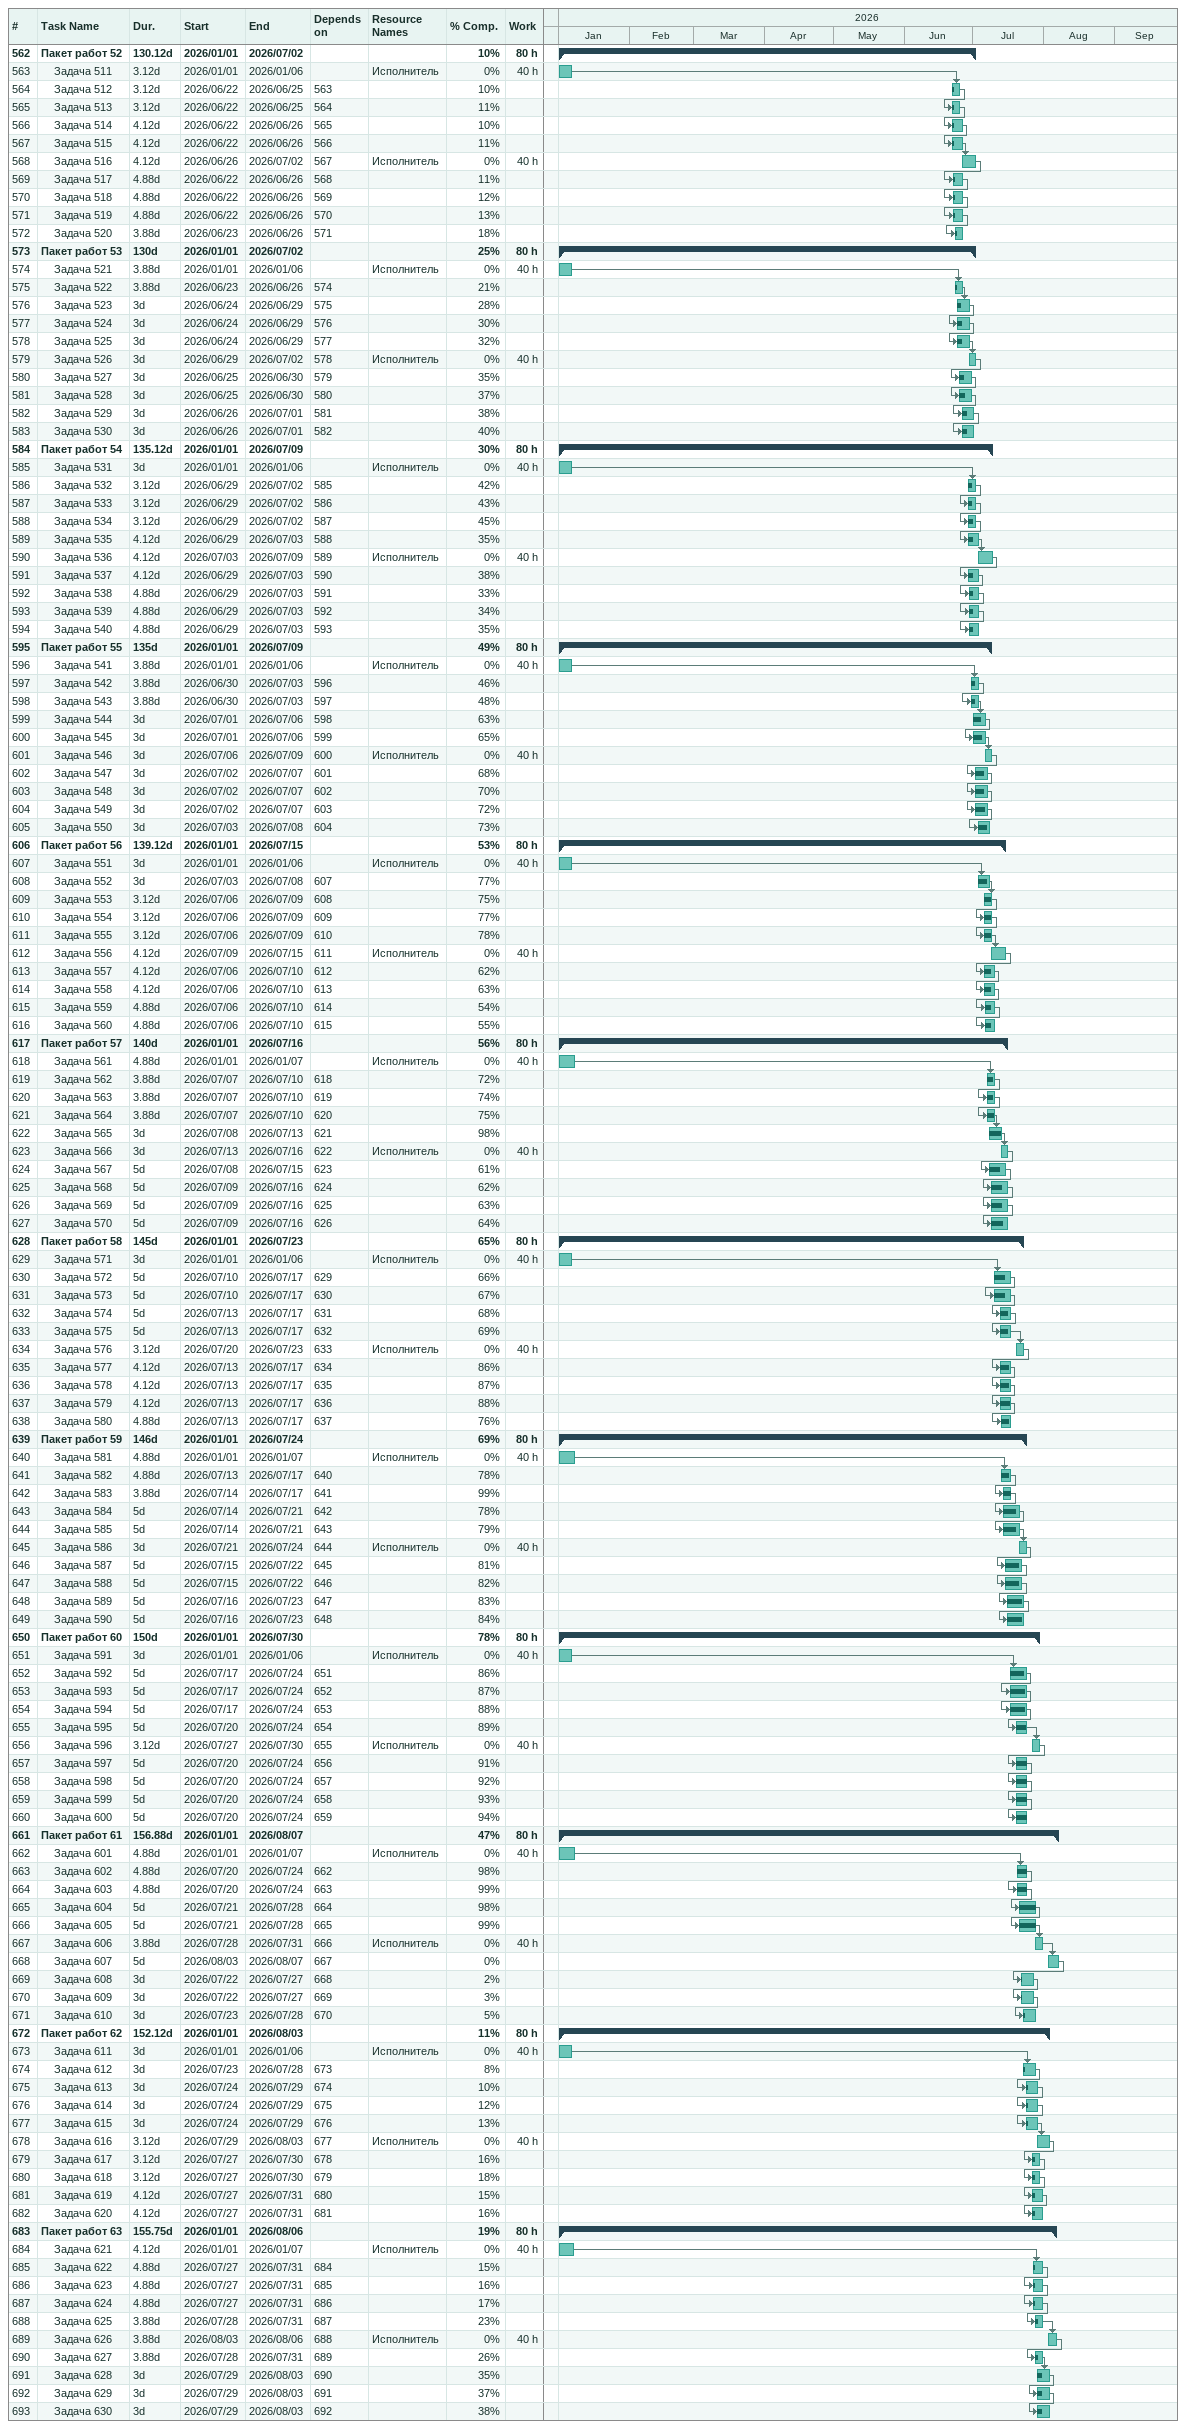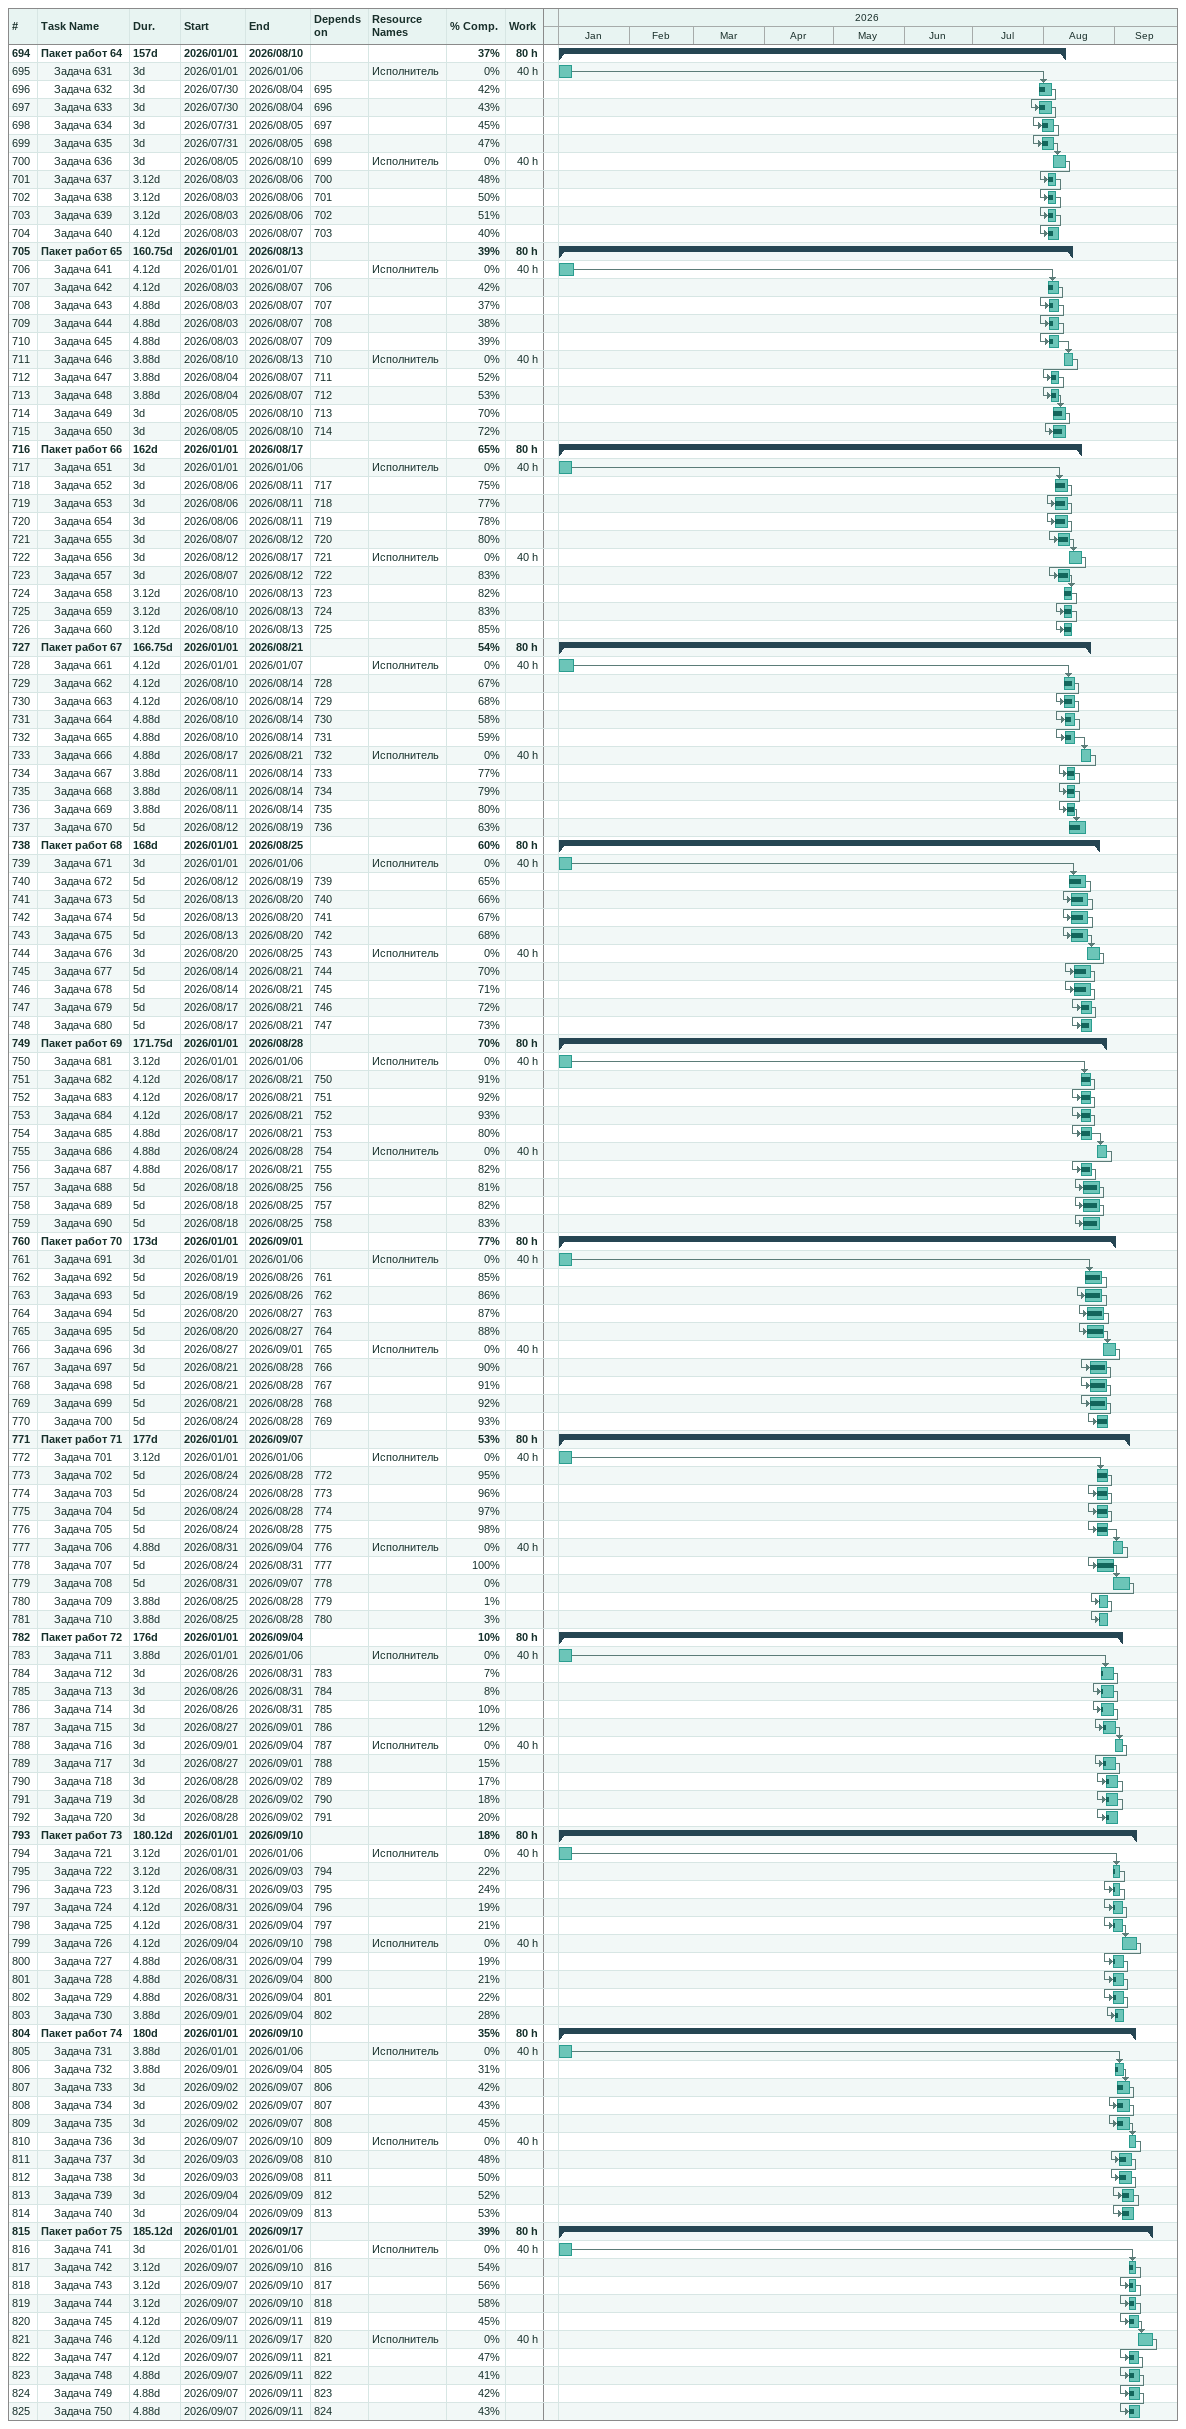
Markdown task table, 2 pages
| ID | Level | Task | Duration | Start | Finish | Predecessors | Resources | % complete | Work (h) |
|---|---|---|---|---|---|---|---|---|---|
| 562 | 1 | **Пакет работ 52** | 130.12d | 2026-01-01 | 2026-07-02 |  |  | 10 | 80 |
| 563 | 2 | Задача 511 | 3.12d | 2026-01-01 | 2026-01-06 |  | Исполнитель | 0 | 40 |
| 564 | 2 | Задача 512 | 3.12d | 2026-06-22 | 2026-06-25 | 563 |  | 10 |  |
| 565 | 2 | Задача 513 | 3.12d | 2026-06-22 | 2026-06-25 | 564 |  | 11 |  |
| 566 | 2 | Задача 514 | 4.12d | 2026-06-22 | 2026-06-26 | 565 |  | 10 |  |
| 567 | 2 | Задача 515 | 4.12d | 2026-06-22 | 2026-06-26 | 566 |  | 11 |  |
| 568 | 2 | Задача 516 | 4.12d | 2026-06-26 | 2026-07-02 | 567 | Исполнитель | 0 | 40 |
| 569 | 2 | Задача 517 | 4.88d | 2026-06-22 | 2026-06-26 | 568 |  | 11 |  |
| 570 | 2 | Задача 518 | 4.88d | 2026-06-22 | 2026-06-26 | 569 |  | 12 |  |
| 571 | 2 | Задача 519 | 4.88d | 2026-06-22 | 2026-06-26 | 570 |  | 13 |  |
| 572 | 2 | Задача 520 | 3.88d | 2026-06-23 | 2026-06-26 | 571 |  | 18 |  |
| 573 | 1 | **Пакет работ 53** | 130d | 2026-01-01 | 2026-07-02 |  |  | 25 | 80 |
| 574 | 2 | Задача 521 | 3.88d | 2026-01-01 | 2026-01-06 |  | Исполнитель | 0 | 40 |
| 575 | 2 | Задача 522 | 3.88d | 2026-06-23 | 2026-06-26 | 574 |  | 21 |  |
| 576 | 2 | Задача 523 | 3d | 2026-06-24 | 2026-06-29 | 575 |  | 28 |  |
| 577 | 2 | Задача 524 | 3d | 2026-06-24 | 2026-06-29 | 576 |  | 30 |  |
| 578 | 2 | Задача 525 | 3d | 2026-06-24 | 2026-06-29 | 577 |  | 32 |  |
| 579 | 2 | Задача 526 | 3d | 2026-06-29 | 2026-07-02 | 578 | Исполнитель | 0 | 40 |
| 580 | 2 | Задача 527 | 3d | 2026-06-25 | 2026-06-30 | 579 |  | 35 |  |
| 581 | 2 | Задача 528 | 3d | 2026-06-25 | 2026-06-30 | 580 |  | 37 |  |
| 582 | 2 | Задача 529 | 3d | 2026-06-26 | 2026-07-01 | 581 |  | 38 |  |
| 583 | 2 | Задача 530 | 3d | 2026-06-26 | 2026-07-01 | 582 |  | 40 |  |
| 584 | 1 | **Пакет работ 54** | 135.12d | 2026-01-01 | 2026-07-09 |  |  | 30 | 80 |
| 585 | 2 | Задача 531 | 3d | 2026-01-01 | 2026-01-06 |  | Исполнитель | 0 | 40 |
| 586 | 2 | Задача 532 | 3.12d | 2026-06-29 | 2026-07-02 | 585 |  | 42 |  |
| 587 | 2 | Задача 533 | 3.12d | 2026-06-29 | 2026-07-02 | 586 |  | 43 |  |
| 588 | 2 | Задача 534 | 3.12d | 2026-06-29 | 2026-07-02 | 587 |  | 45 |  |
| 589 | 2 | Задача 535 | 4.12d | 2026-06-29 | 2026-07-03 | 588 |  | 35 |  |
| 590 | 2 | Задача 536 | 4.12d | 2026-07-03 | 2026-07-09 | 589 | Исполнитель | 0 | 40 |
| 591 | 2 | Задача 537 | 4.12d | 2026-06-29 | 2026-07-03 | 590 |  | 38 |  |
| 592 | 2 | Задача 538 | 4.88d | 2026-06-29 | 2026-07-03 | 591 |  | 33 |  |
| 593 | 2 | Задача 539 | 4.88d | 2026-06-29 | 2026-07-03 | 592 |  | 34 |  |
| 594 | 2 | Задача 540 | 4.88d | 2026-06-29 | 2026-07-03 | 593 |  | 35 |  |
| 595 | 1 | **Пакет работ 55** | 135d | 2026-01-01 | 2026-07-09 |  |  | 49 | 80 |
| 596 | 2 | Задача 541 | 3.88d | 2026-01-01 | 2026-01-06 |  | Исполнитель | 0 | 40 |
| 597 | 2 | Задача 542 | 3.88d | 2026-06-30 | 2026-07-03 | 596 |  | 46 |  |
| 598 | 2 | Задача 543 | 3.88d | 2026-06-30 | 2026-07-03 | 597 |  | 48 |  |
| 599 | 2 | Задача 544 | 3d | 2026-07-01 | 2026-07-06 | 598 |  | 63 |  |
| 600 | 2 | Задача 545 | 3d | 2026-07-01 | 2026-07-06 | 599 |  | 65 |  |
| 601 | 2 | Задача 546 | 3d | 2026-07-06 | 2026-07-09 | 600 | Исполнитель | 0 | 40 |
| 602 | 2 | Задача 547 | 3d | 2026-07-02 | 2026-07-07 | 601 |  | 68 |  |
| 603 | 2 | Задача 548 | 3d | 2026-07-02 | 2026-07-07 | 602 |  | 70 |  |
| 604 | 2 | Задача 549 | 3d | 2026-07-02 | 2026-07-07 | 603 |  | 72 |  |
| 605 | 2 | Задача 550 | 3d | 2026-07-03 | 2026-07-08 | 604 |  | 73 |  |
| 606 | 1 | **Пакет работ 56** | 139.12d | 2026-01-01 | 2026-07-15 |  |  | 53 | 80 |
| 607 | 2 | Задача 551 | 3d | 2026-01-01 | 2026-01-06 |  | Исполнитель | 0 | 40 |
| 608 | 2 | Задача 552 | 3d | 2026-07-03 | 2026-07-08 | 607 |  | 77 |  |
| 609 | 2 | Задача 553 | 3.12d | 2026-07-06 | 2026-07-09 | 608 |  | 75 |  |
| 610 | 2 | Задача 554 | 3.12d | 2026-07-06 | 2026-07-09 | 609 |  | 77 |  |
| 611 | 2 | Задача 555 | 3.12d | 2026-07-06 | 2026-07-09 | 610 |  | 78 |  |
| 612 | 2 | Задача 556 | 4.12d | 2026-07-09 | 2026-07-15 | 611 | Исполнитель | 0 | 40 |
| 613 | 2 | Задача 557 | 4.12d | 2026-07-06 | 2026-07-10 | 612 |  | 62 |  |
| 614 | 2 | Задача 558 | 4.12d | 2026-07-06 | 2026-07-10 | 613 |  | 63 |  |
| 615 | 2 | Задача 559 | 4.88d | 2026-07-06 | 2026-07-10 | 614 |  | 54 |  |
| 616 | 2 | Задача 560 | 4.88d | 2026-07-06 | 2026-07-10 | 615 |  | 55 |  |
| 617 | 1 | **Пакет работ 57** | 140d | 2026-01-01 | 2026-07-16 |  |  | 56 | 80 |
| 618 | 2 | Задача 561 | 4.88d | 2026-01-01 | 2026-01-07 |  | Исполнитель | 0 | 40 |
| 619 | 2 | Задача 562 | 3.88d | 2026-07-07 | 2026-07-10 | 618 |  | 72 |  |
| 620 | 2 | Задача 563 | 3.88d | 2026-07-07 | 2026-07-10 | 619 |  | 74 |  |
| 621 | 2 | Задача 564 | 3.88d | 2026-07-07 | 2026-07-10 | 620 |  | 75 |  |
| 622 | 2 | Задача 565 | 3d | 2026-07-08 | 2026-07-13 | 621 |  | 98 |  |
| 623 | 2 | Задача 566 | 3d | 2026-07-13 | 2026-07-16 | 622 | Исполнитель | 0 | 40 |
| 624 | 2 | Задача 567 | 5d | 2026-07-08 | 2026-07-15 | 623 |  | 61 |  |
| 625 | 2 | Задача 568 | 5d | 2026-07-09 | 2026-07-16 | 624 |  | 62 |  |
| 626 | 2 | Задача 569 | 5d | 2026-07-09 | 2026-07-16 | 625 |  | 63 |  |
| 627 | 2 | Задача 570 | 5d | 2026-07-09 | 2026-07-16 | 626 |  | 64 |  |
| 628 | 1 | **Пакет работ 58** | 145d | 2026-01-01 | 2026-07-23 |  |  | 65 | 80 |
| 629 | 2 | Задача 571 | 3d | 2026-01-01 | 2026-01-06 |  | Исполнитель | 0 | 40 |
| 630 | 2 | Задача 572 | 5d | 2026-07-10 | 2026-07-17 | 629 |  | 66 |  |
| 631 | 2 | Задача 573 | 5d | 2026-07-10 | 2026-07-17 | 630 |  | 67 |  |
| 632 | 2 | Задача 574 | 5d | 2026-07-13 | 2026-07-17 | 631 |  | 68 |  |
| 633 | 2 | Задача 575 | 5d | 2026-07-13 | 2026-07-17 | 632 |  | 69 |  |
| 634 | 2 | Задача 576 | 3.12d | 2026-07-20 | 2026-07-23 | 633 | Исполнитель | 0 | 40 |
| 635 | 2 | Задача 577 | 4.12d | 2026-07-13 | 2026-07-17 | 634 |  | 86 |  |
| 636 | 2 | Задача 578 | 4.12d | 2026-07-13 | 2026-07-17 | 635 |  | 87 |  |
| 637 | 2 | Задача 579 | 4.12d | 2026-07-13 | 2026-07-17 | 636 |  | 88 |  |
| 638 | 2 | Задача 580 | 4.88d | 2026-07-13 | 2026-07-17 | 637 |  | 76 |  |
| 639 | 1 | **Пакет работ 59** | 146d | 2026-01-01 | 2026-07-24 |  |  | 69 | 80 |
| 640 | 2 | Задача 581 | 4.88d | 2026-01-01 | 2026-01-07 |  | Исполнитель | 0 | 40 |
| 641 | 2 | Задача 582 | 4.88d | 2026-07-13 | 2026-07-17 | 640 |  | 78 |  |
| 642 | 2 | Задача 583 | 3.88d | 2026-07-14 | 2026-07-17 | 641 |  | 99 |  |
| 643 | 2 | Задача 584 | 5d | 2026-07-14 | 2026-07-21 | 642 |  | 78 |  |
| 644 | 2 | Задача 585 | 5d | 2026-07-14 | 2026-07-21 | 643 |  | 79 |  |
| 645 | 2 | Задача 586 | 3d | 2026-07-21 | 2026-07-24 | 644 | Исполнитель | 0 | 40 |
| 646 | 2 | Задача 587 | 5d | 2026-07-15 | 2026-07-22 | 645 |  | 81 |  |
| 647 | 2 | Задача 588 | 5d | 2026-07-15 | 2026-07-22 | 646 |  | 82 |  |
| 648 | 2 | Задача 589 | 5d | 2026-07-16 | 2026-07-23 | 647 |  | 83 |  |
| 649 | 2 | Задача 590 | 5d | 2026-07-16 | 2026-07-23 | 648 |  | 84 |  |
| 650 | 1 | **Пакет работ 60** | 150d | 2026-01-01 | 2026-07-30 |  |  | 78 | 80 |
| 651 | 2 | Задача 591 | 3d | 2026-01-01 | 2026-01-06 |  | Исполнитель | 0 | 40 |
| 652 | 2 | Задача 592 | 5d | 2026-07-17 | 2026-07-24 | 651 |  | 86 |  |
| 653 | 2 | Задача 593 | 5d | 2026-07-17 | 2026-07-24 | 652 |  | 87 |  |
| 654 | 2 | Задача 594 | 5d | 2026-07-17 | 2026-07-24 | 653 |  | 88 |  |
| 655 | 2 | Задача 595 | 5d | 2026-07-20 | 2026-07-24 | 654 |  | 89 |  |
| 656 | 2 | Задача 596 | 3.12d | 2026-07-27 | 2026-07-30 | 655 | Исполнитель | 0 | 40 |
| 657 | 2 | Задача 597 | 5d | 2026-07-20 | 2026-07-24 | 656 |  | 91 |  |
| 658 | 2 | Задача 598 | 5d | 2026-07-20 | 2026-07-24 | 657 |  | 92 |  |
| 659 | 2 | Задача 599 | 5d | 2026-07-20 | 2026-07-24 | 658 |  | 93 |  |
| 660 | 2 | Задача 600 | 5d | 2026-07-20 | 2026-07-24 | 659 |  | 94 |  |
| 661 | 1 | **Пакет работ 61** | 156.88d | 2026-01-01 | 2026-08-07 |  |  | 47 | 80 |
| 662 | 2 | Задача 601 | 4.88d | 2026-01-01 | 2026-01-07 |  | Исполнитель | 0 | 40 |
| 663 | 2 | Задача 602 | 4.88d | 2026-07-20 | 2026-07-24 | 662 |  | 98 |  |
| 664 | 2 | Задача 603 | 4.88d | 2026-07-20 | 2026-07-24 | 663 |  | 99 |  |
| 665 | 2 | Задача 604 | 5d | 2026-07-21 | 2026-07-28 | 664 |  | 98 |  |
| 666 | 2 | Задача 605 | 5d | 2026-07-21 | 2026-07-28 | 665 |  | 99 |  |
| 667 | 2 | Задача 606 | 3.88d | 2026-07-28 | 2026-07-31 | 666 | Исполнитель | 0 | 40 |
| 668 | 2 | Задача 607 | 5d | 2026-08-03 | 2026-08-07 | 667 |  | 0 |  |
| 669 | 2 | Задача 608 | 3d | 2026-07-22 | 2026-07-27 | 668 |  | 2 |  |
| 670 | 2 | Задача 609 | 3d | 2026-07-22 | 2026-07-27 | 669 |  | 3 |  |
| 671 | 2 | Задача 610 | 3d | 2026-07-23 | 2026-07-28 | 670 |  | 5 |  |
| 672 | 1 | **Пакет работ 62** | 152.12d | 2026-01-01 | 2026-08-03 |  |  | 11 | 80 |
| 673 | 2 | Задача 611 | 3d | 2026-01-01 | 2026-01-06 |  | Исполнитель | 0 | 40 |
| 674 | 2 | Задача 612 | 3d | 2026-07-23 | 2026-07-28 | 673 |  | 8 |  |
| 675 | 2 | Задача 613 | 3d | 2026-07-24 | 2026-07-29 | 674 |  | 10 |  |
| 676 | 2 | Задача 614 | 3d | 2026-07-24 | 2026-07-29 | 675 |  | 12 |  |
| 677 | 2 | Задача 615 | 3d | 2026-07-24 | 2026-07-29 | 676 |  | 13 |  |
| 678 | 2 | Задача 616 | 3.12d | 2026-07-29 | 2026-08-03 | 677 | Исполнитель | 0 | 40 |
| 679 | 2 | Задача 617 | 3.12d | 2026-07-27 | 2026-07-30 | 678 |  | 16 |  |
| 680 | 2 | Задача 618 | 3.12d | 2026-07-27 | 2026-07-30 | 679 |  | 18 |  |
| 681 | 2 | Задача 619 | 4.12d | 2026-07-27 | 2026-07-31 | 680 |  | 15 |  |
| 682 | 2 | Задача 620 | 4.12d | 2026-07-27 | 2026-07-31 | 681 |  | 16 |  |
| 683 | 1 | **Пакет работ 63** | 155.75d | 2026-01-01 | 2026-08-06 |  |  | 19 | 80 |
| 684 | 2 | Задача 621 | 4.12d | 2026-01-01 | 2026-01-07 |  | Исполнитель | 0 | 40 |
| 685 | 2 | Задача 622 | 4.88d | 2026-07-27 | 2026-07-31 | 684 |  | 15 |  |
| 686 | 2 | Задача 623 | 4.88d | 2026-07-27 | 2026-07-31 | 685 |  | 16 |  |
| 687 | 2 | Задача 624 | 4.88d | 2026-07-27 | 2026-07-31 | 686 |  | 17 |  |
| 688 | 2 | Задача 625 | 3.88d | 2026-07-28 | 2026-07-31 | 687 |  | 23 |  |
| 689 | 2 | Задача 626 | 3.88d | 2026-08-03 | 2026-08-06 | 688 | Исполнитель | 0 | 40 |
| 690 | 2 | Задача 627 | 3.88d | 2026-07-28 | 2026-07-31 | 689 |  | 26 |  |
| 691 | 2 | Задача 628 | 3d | 2026-07-29 | 2026-08-03 | 690 |  | 35 |  |
| 692 | 2 | Задача 629 | 3d | 2026-07-29 | 2026-08-03 | 691 |  | 37 |  |
| 693 | 2 | Задача 630 | 3d | 2026-07-29 | 2026-08-03 | 692 |  | 38 |  |
| 694 | 1 | **Пакет работ 64** | 157d | 2026-01-01 | 2026-08-10 |  |  | 37 | 80 |
| 695 | 2 | Задача 631 | 3d | 2026-01-01 | 2026-01-06 |  | Исполнитель | 0 | 40 |
| 696 | 2 | Задача 632 | 3d | 2026-07-30 | 2026-08-04 | 695 |  | 42 |  |
| 697 | 2 | Задача 633 | 3d | 2026-07-30 | 2026-08-04 | 696 |  | 43 |  |
| 698 | 2 | Задача 634 | 3d | 2026-07-31 | 2026-08-05 | 697 |  | 45 |  |
| 699 | 2 | Задача 635 | 3d | 2026-07-31 | 2026-08-05 | 698 |  | 47 |  |
| 700 | 2 | Задача 636 | 3d | 2026-08-05 | 2026-08-10 | 699 | Исполнитель | 0 | 40 |
| 701 | 2 | Задача 637 | 3.12d | 2026-08-03 | 2026-08-06 | 700 |  | 48 |  |
| 702 | 2 | Задача 638 | 3.12d | 2026-08-03 | 2026-08-06 | 701 |  | 50 |  |
| 703 | 2 | Задача 639 | 3.12d | 2026-08-03 | 2026-08-06 | 702 |  | 51 |  |
| 704 | 2 | Задача 640 | 4.12d | 2026-08-03 | 2026-08-07 | 703 |  | 40 |  |
| 705 | 1 | **Пакет работ 65** | 160.75d | 2026-01-01 | 2026-08-13 |  |  | 39 | 80 |
| 706 | 2 | Задача 641 | 4.12d | 2026-01-01 | 2026-01-07 |  | Исполнитель | 0 | 40 |
| 707 | 2 | Задача 642 | 4.12d | 2026-08-03 | 2026-08-07 | 706 |  | 42 |  |
| 708 | 2 | Задача 643 | 4.88d | 2026-08-03 | 2026-08-07 | 707 |  | 37 |  |
| 709 | 2 | Задача 644 | 4.88d | 2026-08-03 | 2026-08-07 | 708 |  | 38 |  |
| 710 | 2 | Задача 645 | 4.88d | 2026-08-03 | 2026-08-07 | 709 |  | 39 |  |
| 711 | 2 | Задача 646 | 3.88d | 2026-08-10 | 2026-08-13 | 710 | Исполнитель | 0 | 40 |
| 712 | 2 | Задача 647 | 3.88d | 2026-08-04 | 2026-08-07 | 711 |  | 52 |  |
| 713 | 2 | Задача 648 | 3.88d | 2026-08-04 | 2026-08-07 | 712 |  | 53 |  |
| 714 | 2 | Задача 649 | 3d | 2026-08-05 | 2026-08-10 | 713 |  | 70 |  |
| 715 | 2 | Задача 650 | 3d | 2026-08-05 | 2026-08-10 | 714 |  | 72 |  |
| 716 | 1 | **Пакет работ 66** | 162d | 2026-01-01 | 2026-08-17 |  |  | 65 | 80 |
| 717 | 2 | Задача 651 | 3d | 2026-01-01 | 2026-01-06 |  | Исполнитель | 0 | 40 |
| 718 | 2 | Задача 652 | 3d | 2026-08-06 | 2026-08-11 | 717 |  | 75 |  |
| 719 | 2 | Задача 653 | 3d | 2026-08-06 | 2026-08-11 | 718 |  | 77 |  |
| 720 | 2 | Задача 654 | 3d | 2026-08-06 | 2026-08-11 | 719 |  | 78 |  |
| 721 | 2 | Задача 655 | 3d | 2026-08-07 | 2026-08-12 | 720 |  | 80 |  |
| 722 | 2 | Задача 656 | 3d | 2026-08-12 | 2026-08-17 | 721 | Исполнитель | 0 | 40 |
| 723 | 2 | Задача 657 | 3d | 2026-08-07 | 2026-08-12 | 722 |  | 83 |  |
| 724 | 2 | Задача 658 | 3.12d | 2026-08-10 | 2026-08-13 | 723 |  | 82 |  |
| 725 | 2 | Задача 659 | 3.12d | 2026-08-10 | 2026-08-13 | 724 |  | 83 |  |
| 726 | 2 | Задача 660 | 3.12d | 2026-08-10 | 2026-08-13 | 725 |  | 85 |  |
| 727 | 1 | **Пакет работ 67** | 166.75d | 2026-01-01 | 2026-08-21 |  |  | 54 | 80 |
| 728 | 2 | Задача 661 | 4.12d | 2026-01-01 | 2026-01-07 |  | Исполнитель | 0 | 40 |
| 729 | 2 | Задача 662 | 4.12d | 2026-08-10 | 2026-08-14 | 728 |  | 67 |  |
| 730 | 2 | Задача 663 | 4.12d | 2026-08-10 | 2026-08-14 | 729 |  | 68 |  |
| 731 | 2 | Задача 664 | 4.88d | 2026-08-10 | 2026-08-14 | 730 |  | 58 |  |
| 732 | 2 | Задача 665 | 4.88d | 2026-08-10 | 2026-08-14 | 731 |  | 59 |  |
| 733 | 2 | Задача 666 | 4.88d | 2026-08-17 | 2026-08-21 | 732 | Исполнитель | 0 | 40 |
| 734 | 2 | Задача 667 | 3.88d | 2026-08-11 | 2026-08-14 | 733 |  | 77 |  |
| 735 | 2 | Задача 668 | 3.88d | 2026-08-11 | 2026-08-14 | 734 |  | 79 |  |
| 736 | 2 | Задача 669 | 3.88d | 2026-08-11 | 2026-08-14 | 735 |  | 80 |  |
| 737 | 2 | Задача 670 | 5d | 2026-08-12 | 2026-08-19 | 736 |  | 63 |  |
| 738 | 1 | **Пакет работ 68** | 168d | 2026-01-01 | 2026-08-25 |  |  | 60 | 80 |
| 739 | 2 | Задача 671 | 3d | 2026-01-01 | 2026-01-06 |  | Исполнитель | 0 | 40 |
| 740 | 2 | Задача 672 | 5d | 2026-08-12 | 2026-08-19 | 739 |  | 65 |  |
| 741 | 2 | Задача 673 | 5d | 2026-08-13 | 2026-08-20 | 740 |  | 66 |  |
| 742 | 2 | Задача 674 | 5d | 2026-08-13 | 2026-08-20 | 741 |  | 67 |  |
| 743 | 2 | Задача 675 | 5d | 2026-08-13 | 2026-08-20 | 742 |  | 68 |  |
| 744 | 2 | Задача 676 | 3d | 2026-08-20 | 2026-08-25 | 743 | Исполнитель | 0 | 40 |
| 745 | 2 | Задача 677 | 5d | 2026-08-14 | 2026-08-21 | 744 |  | 70 |  |
| 746 | 2 | Задача 678 | 5d | 2026-08-14 | 2026-08-21 | 745 |  | 71 |  |
| 747 | 2 | Задача 679 | 5d | 2026-08-17 | 2026-08-21 | 746 |  | 72 |  |
| 748 | 2 | Задача 680 | 5d | 2026-08-17 | 2026-08-21 | 747 |  | 73 |  |
| 749 | 1 | **Пакет работ 69** | 171.75d | 2026-01-01 | 2026-08-28 |  |  | 70 | 80 |
| 750 | 2 | Задача 681 | 3.12d | 2026-01-01 | 2026-01-06 |  | Исполнитель | 0 | 40 |
| 751 | 2 | Задача 682 | 4.12d | 2026-08-17 | 2026-08-21 | 750 |  | 91 |  |
| 752 | 2 | Задача 683 | 4.12d | 2026-08-17 | 2026-08-21 | 751 |  | 92 |  |
| 753 | 2 | Задача 684 | 4.12d | 2026-08-17 | 2026-08-21 | 752 |  | 93 |  |
| 754 | 2 | Задача 685 | 4.88d | 2026-08-17 | 2026-08-21 | 753 |  | 80 |  |
| 755 | 2 | Задача 686 | 4.88d | 2026-08-24 | 2026-08-28 | 754 | Исполнитель | 0 | 40 |
| 756 | 2 | Задача 687 | 4.88d | 2026-08-17 | 2026-08-21 | 755 |  | 82 |  |
| 757 | 2 | Задача 688 | 5d | 2026-08-18 | 2026-08-25 | 756 |  | 81 |  |
| 758 | 2 | Задача 689 | 5d | 2026-08-18 | 2026-08-25 | 757 |  | 82 |  |
| 759 | 2 | Задача 690 | 5d | 2026-08-18 | 2026-08-25 | 758 |  | 83 |  |
| 760 | 1 | **Пакет работ 70** | 173d | 2026-01-01 | 2026-09-01 |  |  | 77 | 80 |
| 761 | 2 | Задача 691 | 3d | 2026-01-01 | 2026-01-06 |  | Исполнитель | 0 | 40 |
| 762 | 2 | Задача 692 | 5d | 2026-08-19 | 2026-08-26 | 761 |  | 85 |  |
| 763 | 2 | Задача 693 | 5d | 2026-08-19 | 2026-08-26 | 762 |  | 86 |  |
| 764 | 2 | Задача 694 | 5d | 2026-08-20 | 2026-08-27 | 763 |  | 87 |  |
| 765 | 2 | Задача 695 | 5d | 2026-08-20 | 2026-08-27 | 764 |  | 88 |  |
| 766 | 2 | Задача 696 | 3d | 2026-08-27 | 2026-09-01 | 765 | Исполнитель | 0 | 40 |
| 767 | 2 | Задача 697 | 5d | 2026-08-21 | 2026-08-28 | 766 |  | 90 |  |
| 768 | 2 | Задача 698 | 5d | 2026-08-21 | 2026-08-28 | 767 |  | 91 |  |
| 769 | 2 | Задача 699 | 5d | 2026-08-21 | 2026-08-28 | 768 |  | 92 |  |
| 770 | 2 | Задача 700 | 5d | 2026-08-24 | 2026-08-28 | 769 |  | 93 |  |
| 771 | 1 | **Пакет работ 71** | 177d | 2026-01-01 | 2026-09-07 |  |  | 53 | 80 |
| 772 | 2 | Задача 701 | 3.12d | 2026-01-01 | 2026-01-06 |  | Исполнитель | 0 | 40 |
| 773 | 2 | Задача 702 | 5d | 2026-08-24 | 2026-08-28 | 772 |  | 95 |  |
| 774 | 2 | Задача 703 | 5d | 2026-08-24 | 2026-08-28 | 773 |  | 96 |  |
| 775 | 2 | Задача 704 | 5d | 2026-08-24 | 2026-08-28 | 774 |  | 97 |  |
| 776 | 2 | Задача 705 | 5d | 2026-08-24 | 2026-08-28 | 775 |  | 98 |  |
| 777 | 2 | Задача 706 | 4.88d | 2026-08-31 | 2026-09-04 | 776 | Исполнитель | 0 | 40 |
| 778 | 2 | Задача 707 | 5d | 2026-08-24 | 2026-08-31 | 777 |  | 100 |  |
| 779 | 2 | Задача 708 | 5d | 2026-08-31 | 2026-09-07 | 778 |  | 0 |  |
| 780 | 2 | Задача 709 | 3.88d | 2026-08-25 | 2026-08-28 | 779 |  | 1 |  |
| 781 | 2 | Задача 710 | 3.88d | 2026-08-25 | 2026-08-28 | 780 |  | 3 |  |
| 782 | 1 | **Пакет работ 72** | 176d | 2026-01-01 | 2026-09-04 |  |  | 10 | 80 |
| 783 | 2 | Задача 711 | 3.88d | 2026-01-01 | 2026-01-06 |  | Исполнитель | 0 | 40 |
| 784 | 2 | Задача 712 | 3d | 2026-08-26 | 2026-08-31 | 783 |  | 7 |  |
| 785 | 2 | Задача 713 | 3d | 2026-08-26 | 2026-08-31 | 784 |  | 8 |  |
| 786 | 2 | Задача 714 | 3d | 2026-08-26 | 2026-08-31 | 785 |  | 10 |  |
| 787 | 2 | Задача 715 | 3d | 2026-08-27 | 2026-09-01 | 786 |  | 12 |  |
| 788 | 2 | Задача 716 | 3d | 2026-09-01 | 2026-09-04 | 787 | Исполнитель | 0 | 40 |
| 789 | 2 | Задача 717 | 3d | 2026-08-27 | 2026-09-01 | 788 |  | 15 |  |
| 790 | 2 | Задача 718 | 3d | 2026-08-28 | 2026-09-02 | 789 |  | 17 |  |
| 791 | 2 | Задача 719 | 3d | 2026-08-28 | 2026-09-02 | 790 |  | 18 |  |
| 792 | 2 | Задача 720 | 3d | 2026-08-28 | 2026-09-02 | 791 |  | 20 |  |
| 793 | 1 | **Пакет работ 73** | 180.12d | 2026-01-01 | 2026-09-10 |  |  | 18 | 80 |
| 794 | 2 | Задача 721 | 3.12d | 2026-01-01 | 2026-01-06 |  | Исполнитель | 0 | 40 |
| 795 | 2 | Задача 722 | 3.12d | 2026-08-31 | 2026-09-03 | 794 |  | 22 |  |
| 796 | 2 | Задача 723 | 3.12d | 2026-08-31 | 2026-09-03 | 795 |  | 24 |  |
| 797 | 2 | Задача 724 | 4.12d | 2026-08-31 | 2026-09-04 | 796 |  | 19 |  |
| 798 | 2 | Задача 725 | 4.12d | 2026-08-31 | 2026-09-04 | 797 |  | 21 |  |
| 799 | 2 | Задача 726 | 4.12d | 2026-09-04 | 2026-09-10 | 798 | Исполнитель | 0 | 40 |
| 800 | 2 | Задача 727 | 4.88d | 2026-08-31 | 2026-09-04 | 799 |  | 19 |  |
| 801 | 2 | Задача 728 | 4.88d | 2026-08-31 | 2026-09-04 | 800 |  | 21 |  |
| 802 | 2 | Задача 729 | 4.88d | 2026-08-31 | 2026-09-04 | 801 |  | 22 |  |
| 803 | 2 | Задача 730 | 3.88d | 2026-09-01 | 2026-09-04 | 802 |  | 28 |  |
| 804 | 1 | **Пакет работ 74** | 180d | 2026-01-01 | 2026-09-10 |  |  | 35 | 80 |
| 805 | 2 | Задача 731 | 3.88d | 2026-01-01 | 2026-01-06 |  | Исполнитель | 0 | 40 |
| 806 | 2 | Задача 732 | 3.88d | 2026-09-01 | 2026-09-04 | 805 |  | 31 |  |
| 807 | 2 | Задача 733 | 3d | 2026-09-02 | 2026-09-07 | 806 |  | 42 |  |
| 808 | 2 | Задача 734 | 3d | 2026-09-02 | 2026-09-07 | 807 |  | 43 |  |
| 809 | 2 | Задача 735 | 3d | 2026-09-02 | 2026-09-07 | 808 |  | 45 |  |
| 810 | 2 | Задача 736 | 3d | 2026-09-07 | 2026-09-10 | 809 | Исполнитель | 0 | 40 |
| 811 | 2 | Задача 737 | 3d | 2026-09-03 | 2026-09-08 | 810 |  | 48 |  |
| 812 | 2 | Задача 738 | 3d | 2026-09-03 | 2026-09-08 | 811 |  | 50 |  |
| 813 | 2 | Задача 739 | 3d | 2026-09-04 | 2026-09-09 | 812 |  | 52 |  |
| 814 | 2 | Задача 740 | 3d | 2026-09-04 | 2026-09-09 | 813 |  | 53 |  |
| 815 | 1 | **Пакет работ 75** | 185.12d | 2026-01-01 | 2026-09-17 |  |  | 39 | 80 |
| 816 | 2 | Задача 741 | 3d | 2026-01-01 | 2026-01-06 |  | Исполнитель | 0 | 40 |
| 817 | 2 | Задача 742 | 3.12d | 2026-09-07 | 2026-09-10 | 816 |  | 54 |  |
| 818 | 2 | Задача 743 | 3.12d | 2026-09-07 | 2026-09-10 | 817 |  | 56 |  |
| 819 | 2 | Задача 744 | 3.12d | 2026-09-07 | 2026-09-10 | 818 |  | 58 |  |
| 820 | 2 | Задача 745 | 4.12d | 2026-09-07 | 2026-09-11 | 819 |  | 45 |  |
| 821 | 2 | Задача 746 | 4.12d | 2026-09-11 | 2026-09-17 | 820 | Исполнитель | 0 | 40 |
| 822 | 2 | Задача 747 | 4.12d | 2026-09-07 | 2026-09-11 | 821 |  | 47 |  |
| 823 | 2 | Задача 748 | 4.88d | 2026-09-07 | 2026-09-11 | 822 |  | 41 |  |
| 824 | 2 | Задача 749 | 4.88d | 2026-09-07 | 2026-09-11 | 823 |  | 42 |  |
| 825 | 2 | Задача 750 | 4.88d | 2026-09-07 | 2026-09-11 | 824 |  | 43 |  |
